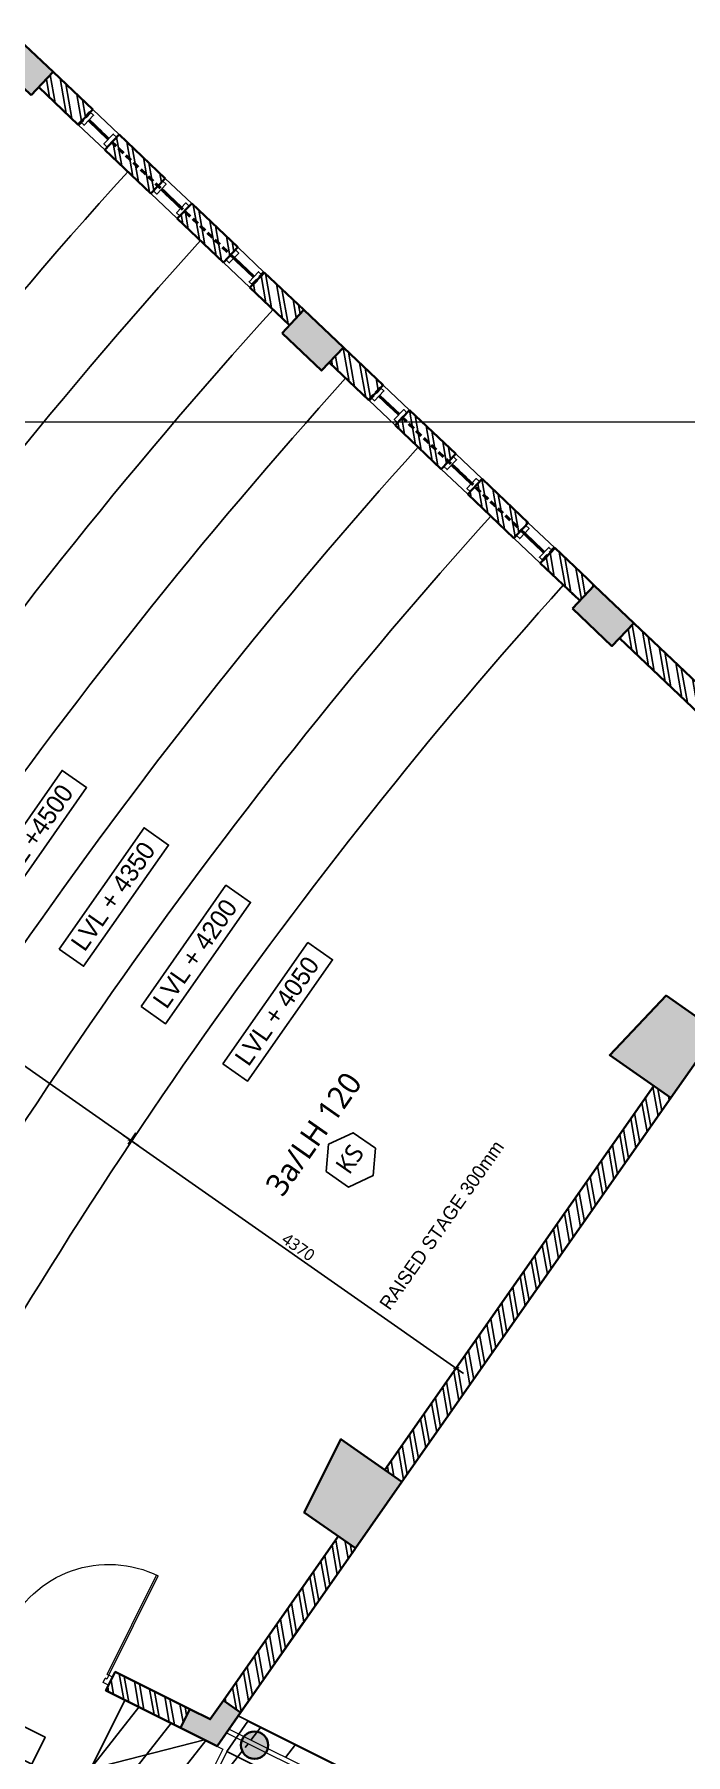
# Model space of a CAD drawing. Header units: millimetres. Extents: x 897770 to 1185420, y -692043 to -233237.
# Drawn here: x 957118 to 964278, y -351896 to -332981 of the extents above; entities that cross this region are included whole.
import ezdxf
from ezdxf.enums import TextEntityAlignment as Align

# ---------------------------------------------------------------- set-up
doc = ezdxf.new("R2010")
doc.units = ezdxf.units.MM
doc.header["$MEASUREMENT"] = 0
doc.header["$PDMODE"] = 67
doc.linetypes.add('DASHED2', pattern=[0.375, 0.25, -0.125])
doc.layers.get('Defpoints').update_dxf_attribs({"color": 6})
for name, color, linetype in [('A-Anno Tags', 6, 'Continuous'), ('A-Ele 10', 3, 'Continuous'), ('A-Elevation', 4, 'Continuous'), ('A-Steps', 3, 'Continuous'), ('A-Wall Patt', 8, 'Continuous'), ('A-Window', 4, 'Continuous'), ('Anno_Frames', 7, 'Continuous'), ('S-Conc Patt', 9, 'Continuous')]:
    doc.layers.add(name, color=color, linetype=linetype)
for name, color, linetype, lineweight in [('A-Detail Lines', 8, 'Continuous', 25), ('A-Wall Sec', 1, 'Continuous', 30), ('Ann_TitleBlock 2', 5, 'Continuous', 25), ('Anno_Tittleblock', 5, 'Continuous', 13), ('ele l', 6, 'Continuous', 15), ('elevation', 4, 'Continuous', 13), ('S-Concrete', 40, 'Continuous', 30)]:
    doc.layers.add(name, color=color, linetype=linetype, lineweight=lineweight)
doc.styles.add('IIITD @ 100', font='trebuc.ttf', dxfattribs={"height": 210})
doc.styles.get("Standard").update_dxf_attribs({"font": 'trebuc.ttf'})
doc.styles.add('TITLE', font='swissel.ttf', dxfattribs={"height": 4.299999999999998})
doc.dimstyles.new('IIITD_WD_M @ 100', dxfattribs={"dimscale": 100, "dimtxt": 1.3, "dimasz": 0.75, "dimexe": 0.5, "dimexo": 0.25, "dimgap": 0.3, "dimtad": 1, "dimdec": 0, "dimrnd": 1, "dimzin": 0, "dimdsep": 46, "dimtxsty": 'Standard', "dimblk": 'ARCHTICK', "dimcen": 0.2, "dimdle": 1, "dimclrd": 8, "dimclre": 9, "dimadec": 0, "dimazin": 0, "dimtfac": 1, "dimtdec": 0, "dimtofl": 0, "dimtmove": 0, "dimatfit": 0, "dimfxl": 1, "dimtolj": 1, "dimtzin": 0, "dimlwd": -1, "dimlwe": -1, "dimarcsym": 0})
pattern_1 = [(135, (384535.8197612075, -859993.5022194424), (-106.0660171779821, -106.0660171779821), []), (135, (384535.819761207, -859922.7915414425), (-106.0660171779821, -106.0660171779821), [])]
pattern_2 = [(135, (384534.6088251261, -860001.602790917), (-106.0660171779821, -106.0660171779821), []), (135, (384534.6088251265, -859930.892112917), (-106.0660171779821, -106.0660171779821), [])]

# ---------------------------------------------------------------- blocks, each defined once
blk = doc.blocks.new('Room Tag with Finish')
blk.add_lwpolyline([(0, 0), (-2.598076211353316, -1.5), (-2.598076211353316, -4.5), (0, -6), (2.598076211353316, -4.500000000000006), (2.598076211353316, -1.500000000000006)], close=True)
at = {"layer": 'Anno_Frames'}
blk.add_attdef('ROOM_NAME', text='', height=2.5, dxfattribs=at).set_placement((0, 0), align=Align.BOTTOM_CENTER)
blk.add_attdef('FF', text='', height=2, dxfattribs=at).set_placement((0, -1.848463782466295), align=Align.TOP_CENTER)
blk = doc.blocks.new('400 side opening shuuttered')
at = {"layer": 'A-Window', "color": 2, "lineweight": 40}
blk.add_line((-42425.63874766031, 98201.63166887633), (-42381.28526352073, 97904.92850333107), dxfattribs=at)
at = {"layer": 'A-Window'}
for points in [[(-42546.76720847601, 98234.08002754707), (-42487.62922962324, 97838.47580681997)], [(-42507.20678640327, 98239.99382543232), (-42499.81453904665, 98190.54329784145), (-42351.46295627393, 98212.72003991126), (-42358.85520363056, 98262.17056750212)], [(-42319.29478155791, 98268.08436538745), (-42260.15680270508, 97872.48014466034)], [(-42448.06880755047, 97844.38960470524), (-42455.46105490707, 97893.84013229617), (-42307.10947213436, 97916.016874366), (-42299.71722477776, 97866.56634677504)]]:
    blk.add_lwpolyline(points, dxfattribs=at)
blk = doc.blocks.new('Big Door Garbage')
at = {"layer": 'A-Detail Lines', "lineweight": 18}
for centre, radius, start, end in [((-12515, 128702.8379813184), 515, 270, 3.896891641194009), ((-11085, 128702.8379813184), 915, 177.8078233523045, 270)]:
    blk.add_arc(centre, radius, start, end, dxfattribs=at)
at = {"layer": 'ele l', "lineweight": 18}
for p, q in [((-12550, 128777.8379813184), (-12500, 128777.8379813184)), ((-12550, 128702.8379813184), (-12550, 128777.8379813184)), ((-12550, 128702.8379813184), (-12515, 128702.8379813184)), ((-12515, 128737.8379813183), (-12500, 128737.8379813183)), ((-12515, 128702.8379813184), (-12515, 128737.8379813183)), ((-12515, 128702.8379813184), (-12515, 128187.8379813183)), ((-12498.87218045117, 128702.8379813184), (-12515, 128702.8379813184)), ((-12500, 128777.8379813184), (-12500, 128737.8379813183)), ((-12498.87218045117, 128702.8379813184), (-12498.87218045117, 128188.0905739071)), ((-11101.12781954894, 128702.8379813184), (-11101.12781954894, 127787.9801270937)), ((-11101.12781954894, 128702.8379813184), (-11085, 128702.8379813184)), ((-11100, 128777.8379813184), (-11100, 128737.8379813183)), ((-11050, 128777.8379813184), (-11100, 128777.8379813184)), ((-11085, 128737.8379813183), (-11100, 128737.8379813183)), ((-11085, 128702.8379813184), (-11085, 128737.8379813183)), ((-11050, 128702.8379813184), (-11085, 128702.8379813184)), ((-11085, 128702.8379813184), (-11085, 127787.8379813184)), ((-11050, 128702.8379813184), (-11050, 128777.8379813184))]:
    blk.add_line(p, q, dxfattribs=at)
blk = doc.blocks.new('Upper WINDOW')
at = {"layer": 'A-Window', "color": 2, "linetype": 'DASHED2', "lineweight": 40, "ltscale": 300}
blk.add_line((-18119.75917566476, 103109.9747390604), (-18489.37153924019, 100637.4483588792), dxfattribs=at)
for points in [[(-18226.10314188129, 103176.4274353885), (-17998.63071490465, 103142.4230979395)], [(-18383.02201362203, 100571.0328522357), (-18610.49444059869, 100605.0371896847)]]:
    blk.add_lwpolyline(points, dxfattribs=at)
at = {"layer": 'A-Window'}
for points in [[(-18038.19113698781, 103148.3368957567), (-18045.58338425934, 103098.8863681531), (-18193.9349670702, 103121.0631099677), (-18186.54271979869, 103170.5136375713)], [(-18422.58799510629, 100576.9094603682), (-18415.19574783477, 100626.3599879718), (-18563.54733064564, 100648.5367297864), (-18570.93957791716, 100599.0862021828)]]:
    blk.add_lwpolyline(points, dxfattribs=at)
blk = doc.blocks.new('_ArchTick')
at = {"color": 0, "linetype": 'ByBlock', "const_width": 0.15}
blk.add_lwpolyline([(-0.5, -0.5), (0.5, 0.5)], dxfattribs=at)
blk = doc.blocks.new('*D134')
at = {"layer": 'A-Anno Tags', "color": 9, "transparency": 16777216}
for p, q in [((543531.0858571298, -424969.0384675267), (543531.0858571298, -425119.0384675267)), ((547898.6547442932, -424969.0384675267), (547898.6547442932, -425119.0384675267))]:
    blk.add_line(p, q, dxfattribs=at)
at = {"layer": 'A-Anno Tags', "color": 8, "transparency": 16777216}
blk.add_line((543431.0858571299, -425069.0384675269), (547998.6547442933, -425069.0384675269), dxfattribs=at)
at = {"layer": 'Defpoints', "color": 0, "linetype": 'Continuous', "transparency": 16777216}
for p in [(543531.0858571298, -423857.2171511335), (547898.6547442932, -423857.2171511044), (547898.6547442932, -425069.0384675269)]:
    blk.add_point(p, dxfattribs=at)
at = {"layer": 'A-Anno Tags', "color": 8, "linetype": 'Continuous', "transparency": 16777216, "xscale": 50, "yscale": 50, "zscale": 50, "rotation": 180}
blk.add_blockref('_ArchTick', (543531.0858571298, -425069.0384675269), dxfattribs=at)
at = {"layer": 'A-Anno Tags', "color": 8, "linetype": 'Continuous', "transparency": 16777216, "xscale": 50, "yscale": 50, "zscale": 50}
blk.add_blockref('_ArchTick', (547898.6547442932, -425069.0384675269), dxfattribs=at)
at = {"layer": 'A-Anno Tags', "color": 0, "linetype": 'Continuous', "transparency": 16777216, "insert": (545714.8703007116, -424972.9004203888), "char_height": 130, "attachment_point": 5}
blk.add_mtext('\\A1;4370', dxfattribs=at)
blk = doc.blocks.new('*D135')
at = {"layer": 'A-Anno Tags', "color": 9, "transparency": 16777216}
for p, q in [((536931.0858571297, -424969.0384675267), (536931.0858571297, -425119.0384675267)), ((543531.0858571298, -424969.0384675267), (543531.0858571298, -425119.0384675267))]:
    blk.add_line(p, q, dxfattribs=at)
at = {"layer": 'A-Anno Tags', "color": 8, "transparency": 16777216}
blk.add_line((543631.08585713, -425069.0384675268), (536831.0858571297, -425069.0384675268), dxfattribs=at)
at = {"layer": 'Defpoints', "color": 0, "linetype": 'Continuous', "transparency": 16777216}
for p in [(536931.0858571297, -423857.2171511338), (543531.0858571298, -423857.2171511335), (536931.0858571297, -425069.0384675268)]:
    blk.add_point(p, dxfattribs=at)
at = {"layer": 'A-Anno Tags', "color": 8, "linetype": 'Continuous', "transparency": 16777216, "xscale": 50, "yscale": 50, "zscale": 50, "rotation": 180}
blk.add_blockref('_ArchTick', (536931.0858571297, -425069.0384675268), dxfattribs=at)
at = {"layer": 'A-Anno Tags', "color": 8, "linetype": 'Continuous', "transparency": 16777216, "xscale": 50, "yscale": 50, "zscale": 50}
blk.add_blockref('_ArchTick', (543531.0858571298, -425069.0384675268), dxfattribs=at)
at = {"layer": 'A-Anno Tags', "color": 0, "linetype": 'Continuous', "transparency": 16777216, "insert": (540231.0858571298, -424972.6815651698), "char_height": 130, "attachment_point": 5}
blk.add_mtext('\\A1;6600', dxfattribs=at)
blk = doc.blocks.new('Col BIG')
at = {"layer": 'S-Concrete'}
blk.add_lwpolyline([(430436.3021660146, -150128.8601639964), (431326.4116626509, -150128.8601639964), (431326.4116626509, -150816.3299377869), (430436.3021660146, -150949.3903902058)], close=True, dxfattribs=at)
blk = doc.blocks.new('IIITD WD A1- L Format Library')
at = {"layer": 'Anno_Tittleblock', "color": 5}
blk.add_lwpolyline([(8.4981e-12, -7.565305796026009), (774.9999999918738, -7.56530586851683), (774.9999999918657, 573.9074375169786), (-2.84e-14, 573.9074374182147)], close=True, dxfattribs=at)
at = {"style": 'TITLE'}
for tag, p, height in [('PROJECT NAME 1', (779.1683415002262, 137.3991805550202), 2.983716264687696), ('PROJECT NAME 2', (779.1683415002262, 132.228240156315), 2.983716264687696), ('PROJECT_NAME_3', (779.1683415002262, 127.3710148127286), 2.983716264687696), ('1:100@A1', (818.0644061244722, 91.91852248042328), 2.245218157738993), ('03.04.11', (821.9638681379755, 84.64362089690894), 2.245218157738993), ('A-2.03', (844.8088925816908, 84.27986801856855), 3.999999999999998), ('A', (858.8511657051198, 75.94194076355613), 3.655006303296036), ('AC', (827.500632315538, 76.13847962577613), 2.245218157738993)]:
    blk.add_attdef(tag, p, '', height=height, dxfattribs=at)
for p in [(780.303663661374, 113.0115611427492), (780.303663661374, 106.3748684926642)]:
    blk.add_attdef('FIRST FLOOR PLAN', text='', height=3.393934424489177, dxfattribs=at).set_placement(p, align=Align.TOP_LEFT)
blk = doc.blocks.new('block outer')
at = {"layer": 'S-Conc Patt'}
blk.add_hatch(color=256, dxfattribs=at).paths.add_polyline_path([(858410.1542701413, -272461.3257275038, 1), (858582.227332202, -272215.5802060531, 1)])
at = {"layer": 'A-Steps'}
for p, q in [((858422.688435265, -272074.231771954), (858190.7083527552, -272405.5332880657)), ((859984.7039822344, -272852.9549612458), (858422.688435265, -272074.231771954)), ((859806.2375283211, -273210.9350232993), (858190.7083527552, -272405.5332880657))]:
    blk.add_line(p, q, dxfattribs=at)
at = {"layer": 'ele l'}
for p, q in [((858002.7868359428, -272311.8473812937), (858145.9608449987, -272383.2249813258)), ((858145.9608449987, -272383.2249813258), (857209.0119619544, -274262.6203071063)), ((858190.7083527552, -272405.5332880657), (857253.7594697108, -274284.9286138453))]:
    blk.add_line(p, q, dxfattribs=at)
at = {"layer": 'S-Concrete'}
blk.add_circle((858496.1908011718, -272338.4529667784), 150, dxfattribs=at)
blk = doc.blocks.new('wqwergtqwerg')
at = {"layer": 'A-Wall Patt'}
h = blk.add_hatch(dxfattribs=at)
h.set_pattern_fill('ANSI32', color=256, scale=400, angle=90, style=0)
h.set_pattern_definition(pattern_1)
h.paths.add_polyline_path([(536653.7867581715, -416251.0959736597), (536687.7910960115, -416023.6235467414), (536094.4543635383, -415934.9269826017), (536060.4500256982, -416162.3994095211)])
h.paths.add_polyline_path([(537742.0864033158, -416413.7834224482), (537776.0907411565, -416186.3109955299), (537083.3953167397, -416082.7615255946), (537049.3909788991, -416310.233952513)])
h.paths.add_polyline_path([(538830.4018468796, -416576.4732329065), (538864.4061847202, -416349.0008059886), (538171.6949618831, -416245.4489743828), (538137.6906240436, -416472.9214013018)])
h.paths.add_polyline_path([(539260.0104054475, -416408.1387848411), (539226.0060676072, -416635.6112117596), (539819.9236502263, -416724.3946058714), (539853.9279880675, -416496.9221789539)])
h = blk.add_hatch(dxfattribs=at)
h.set_pattern_fill('ANSI32', color=256, scale=400, angle=90, style=0)
h.set_pattern_definition(pattern_1)
h.paths.add_polyline_path([(544701.3127051905, -417221.5502582701), (544800.2137603125, -417236.3347529745), (544766.2093166858, -417463.8078875497), (547649.5956580921, -417894.9624386119), (547683.618697451, -417667.3649076593), (544701.3132195962, -417221.546817151)])
h.paths.add_polyline_path([(543613.1809584362, -417058.884390215), (543579.1766205957, -417286.3568171325), (544172.8036057864, -417375.0967704932), (544206.807943627, -417147.6243435753)])
h.paths.add_polyline_path([(542524.8655148714, -416896.1945797561), (542490.8611770314, -417123.6670066742), (543183.5723998685, -417227.21883828), (543217.5767377085, -416999.7464113618)])
h.paths.add_polyline_path([(541006.9573111599, -416901.8415790325), (541040.961649, -416674.3691521153), (540447.3343191579, -416585.6291472333), (540413.3299813172, -416813.1015741505)])
h.paths.add_polyline_path([(541436.5658697273, -416733.5071309677), (541402.5615318873, -416960.9795578857), (542095.256956304, -417064.5290278211), (542129.2612941441, -416837.0566009033)])
h = blk.add_hatch(dxfattribs=at)
h.set_pattern_fill('ANSI32', color=256, scale=400, angle=90, style=0)
h.set_pattern_definition([(135, (384534.6088251986, -860001.602790917), (-106.0660171779821, -106.0660171779821), []), (135, (384534.6088251985, -859930.892112917), (-106.0660171779821, -106.0660171779821), [])])
h.paths.add_polyline_path([(547898.6547442978, -421279.4736771678), (547898.6547442897, -426434.9606250434), (548128.6547442903, -426434.9606250434), (548128.6547442971, -421279.4736771676)])
h = blk.add_hatch(dxfattribs=at)
h.set_pattern_fill('ANSI32', color=256, scale=400, angle=90, style=0)
h.set_pattern_definition(pattern_2)
h.paths.add_polyline_path([(547898.6547442293, -429530.4140643643), (548128.6547442296, -429530.4140643644), (548128.654744226, -427333.2238136176), (547898.6547442261, -427333.2238136172)])
h = blk.add_hatch(dxfattribs=at)
h.set_pattern_fill('ANSI32', color=256, scale=400, angle=90, style=0)
h.set_pattern_definition(pattern_2)
h.paths.add_polyline_path([(547683.5999959317, -430046.9442905709), (547649.5956580915, -429819.4718636529), (546744.2083132128, -429954.8161669988), (546778.2126510538, -430182.2885939173)])
at = {"layer": 'S-Conc Patt'}
for points in [[(536042.7086320414, -416281.080675738), (535449.3023009506, -416192.3737074594), (535501.048032447, -415846.2200143225), (536094.4543635377, -415934.9269826019)], [(539802.1822565709, -416843.0758720893), (540395.5885876615, -416931.7828403685), (540447.3343191582, -416585.6291472322), (539853.9279880669, -416496.9221789529)], [(544155.0616977251, -417493.7814778319), (544748.4680288164, -417582.4884461115), (544800.2137603121, -417236.3347529749), (544206.8074292219, -417147.6277846957)], [(548128.6547443419, -421279.4736771674), (548128.6547443422, -420389.364180531), (547441.1849705514, -420389.364180531), (547308.1245181329, -421279.4736771677)], [(548128.6547442899, -426434.9606250434), (548128.6547442899, -427325.0701216794), (547441.1849704992, -427325.0701216794), (547308.12451808, -426434.9606250432)], [(547683.5999959321, -430046.9442905733), (547649.5956580917, -429819.4718636554), (547898.6547442498, -429782.2405850221), (547898.654744154, -429530.4140643643), (548128.6547441541, -429530.4140643645), (548128.6547442504, -429980.4140643642)]]:
    blk.add_hatch(color=256, dxfattribs=at).paths.add_polyline_path(points)
at = {"layer": 'A-Anno Tags'}
for points in [[(540579.8713557064, -423798.3196739906), (540579.8713557064, -422170.0502522311), (540909.9476397494, -422170.050252231), (540909.9476397486, -423798.3196739904)], [(541679.8713557057, -423798.3196739899), (541679.871355706, -422170.0502522305), (542009.9476397497, -422170.0502522312), (542009.9476397487, -423798.3196739899)], [(542779.871355742, -423798.25640391), (542779.8713557422, -422169.9869821505), (543109.947639786, -422169.9869821512), (543109.9476397851, -423798.2564039104)], [(543879.8713557419, -423798.25640391), (543879.8713557422, -422169.9869821505), (544209.9476397857, -422169.9869821508), (544209.9476397854, -423798.2564039103)], [(544914.1702338951, -431225.5180854395), (546524.5458734332, -430984.7866802982), (546573.3459839058, -431311.2356081654), (544962.9703443687, -431551.9670133067)]]:
    blk.add_lwpolyline(points, close=True, dxfattribs=at)
at = {"layer": 'A-Detail Lines'}
blk.add_lwpolyline([(547351.7082557086, -430096.430135664), (547351.7269571814, -430096.555239391)], dxfattribs=at)
blk.add_lwpolyline([(547351.7082557086, -430096.430135664), (547351.7269571814, -430096.555239391)], dxfattribs=at)
at = {"layer": 'A-Elevation'}
for radius, start, end in [(60666.13039641584, 172.9030790334292, 187.096801469816), (59566.13039641584, 172.9290328744646, 187.0708454177137), (58466.13039641584, 172.9559636435559, 187.0439123638945), (57366.13039641584, 172.9839275403001, 187.0159460818717), (56266.13039641584, 173.0129852016545, 186.9868859421183), (55166.13039641584, 173.0432020870074, 186.9566664914525), (54066.13039641584, 173.074648975338, 186.925216917784)]:
    blk.add_arc((597597.2162535455, -423857.2171511333), radius, start, end, dxfattribs=at)
at = {"layer": 'A-Wall Sec'}
for points in [[(536687.7910960115, -416023.6235467414), (536094.4543635383, -415934.9269826017)], [(536653.7867581715, -416251.0959736597), (536687.7910960115, -416023.6235467414)], [(537049.3909788986, -416310.2339525122), (537083.3953167397, -416082.7615255946)], [(537776.0907411558, -416186.3109955302), (537083.3953167397, -416082.7615255946)], [(536653.7867581715, -416251.0959736597), (536060.4500256982, -416162.3994095207)], [(537742.0864033158, -416413.7834224482), (537049.3909788991, -416310.233952513)], [(537742.0864033158, -416413.7834224481), (537776.0907411558, -416186.3109955302)], [(538137.690624043, -416472.9214013006), (538171.6949618831, -416245.4489743828)], [(538864.4061847202, -416349.0008059886), (538171.6949618831, -416245.4489743828)], [(538830.4018468796, -416576.4732329065), (538137.690624043, -416472.9214013006)], [(538830.4018468801, -416576.4732329065), (538864.4061847202, -416349.0008059886)], [(539226.0060676072, -416635.6112117596), (539260.0104054475, -416408.1387848411)], [(539853.9279880675, -416496.9221789539), (539260.0104054475, -416408.1387848411)], [(539819.9236502263, -416724.3946058714), (539226.0060676072, -416635.6112117596)], [(541040.961649, -416674.3691521147), (540447.3343191579, -416585.6291472327)], [(541006.9573111599, -416901.8415790325), (541040.9616490008, -416674.3691521149)], [(541006.9573111599, -416901.8415790325), (540413.3299813172, -416813.1015741505)], [(541402.5615318873, -416960.9795578857), (541436.565869727, -416733.5071309675)], [(542129.2612941448, -416837.0566009032), (541436.565869728, -416733.5071309682)], [(542095.256956304, -417064.5290278211), (542129.2612941448, -416837.0566009032)], [(542095.2569563043, -417064.5290278216), (541402.5615318873, -416960.9795578857)], [(542490.8611770311, -417123.6670066742), (542524.8655148713, -416896.1945797557)], [(543217.5767377092, -416999.7464113623), (542524.8655148713, -416896.1945797561)], [(543183.5723998685, -417227.21883828), (543217.5767377092, -416999.7464113623)], [(543579.1766205955, -417286.3568171325), (543613.180958436, -417058.8843902145)], [(544107.9068885047, -417132.839848871), (543613.180958436, -417058.8843902145)], [(543183.5723998685, -417227.21883828), (542490.8611770311, -417123.6670066742)], [(544206.8073257378, -417147.6284769506), (544088.0108377008, -417129.8656333043)], [(547683.5999959321, -417667.4900116939), (544800.2105703965, -417236.3560919549)], [(544172.8036057864, -417375.0967704932), (543579.1766205955, -417286.3568171325)], [(544073.9025506647, -417360.312275789), (544054.0064998597, -417357.3380602216)], [(547649.5956580921, -417894.9624386119), (544766.2093166858, -417463.8078875497)], [(547898.6547442897, -426434.9606250434), (547898.6547442978, -421279.4736771678)], [(548128.65474429, -426434.9606250434), (548128.6547442974, -421279.4736771672)], [(547898.6547442261, -427333.2238136172), (547898.6547442293, -429530.4140643643)], [(548128.654744226, -427333.2238136176), (548128.6547442296, -429530.4140643644)], [(547683.5999959317, -430046.9442905709), (546778.2126510538, -430182.2885939173), (546744.2083132128, -429954.8161669988), (547649.5956580915, -429819.4718636529)]]:
    blk.add_lwpolyline(points, dxfattribs=at)
at = {"layer": 'S-Concrete'}
for points in [[(536042.7086320414, -416281.080675738), (535449.3023009506, -416192.3737074594), (535501.048032447, -415846.2200143225), (536094.4543635377, -415934.9269826019), (536042.7086320414, -416281.080675738)], [(539802.1822565709, -416843.0758720893), (540395.5885876615, -416931.7828403685), (540447.3343191582, -416585.6291472322), (539853.9279880669, -416496.9221789529), (539802.1822565709, -416843.0758720893)], [(544155.0616977251, -417493.7814778319), (544748.4680288164, -417582.4884461115), (544800.2137603121, -417236.3347529749), (544206.8074292219, -417147.6277846957), (544155.0616977251, -417493.7814778319)], [(547683.5999959321, -430046.9442905733), (547649.5956580917, -429819.4718636554), (547898.6547442498, -429782.2405850221), (547898.654744154, -429530.4140643643), (548128.6547441541, -429530.4140643645), (548128.6547442504, -429980.4140643642), (547683.5999959321, -430046.9442905733)]]:
    blk.add_lwpolyline(points, dxfattribs=at)
at = {"layer": 'A-Anno Tags', "xscale": 100, "yscale": 100, "zscale": 100, "rotation": 90}
blk.add_blockref('Room Tag with Finish', (545336.355915523, -423857.2171511335), dxfattribs=at).add_auto_attribs({'ROOM_NAME': '3a/LH 120', 'FF': 'KS'})
at = {"layer": 'A-Detail Lines', "xscale": -1.333330619616948, "yscale": 1.333330619616948, "zscale": 1.33333061961695, "rotation": 188.5020586812533}
blk.add_blockref('Big Door Garbage', (535954.5099902558, -258123.2498406432), dxfattribs=at)
at = {"layer": 'A-Wall Patt', "xscale": -1, "rotation": 90.00000009858945}
for p in [(634921.8711849699, -458570.3919443565), (636010.1708301144, -458733.0793931449), (637098.4862736779, -458895.7692036035), (639275.0417379584, -459221.1375497296), (640363.3413831021, -459383.8249985182), (641451.6568266664, -459546.5148089767)]:
    blk.add_blockref('400 side opening shuuttered', p, dxfattribs=at)
at = {"layer": 'A-Wall Sec', "rotation": 90}
for p in [(639830.2137961835, -398024.9954922457), (644183.3845480221, -398675.7397674097)]:
    blk.add_blockref('Upper WINDOW', p, dxfattribs=at)
at = {"layer": 'S-Concrete', "xscale": -1, "rotation": 270}
blk.add_blockref('Col BIG', (698257.514908338, -851715.7758431823), dxfattribs=at)
at = {"layer": 'S-Concrete', "rotation": 270}
blk.add_blockref('Col BIG', (698257.5149082865, 4001.341540971071), dxfattribs=at)
at = {"layer": 'A-Anno Tags', "char_height": 200, "attachment_point": 6, "rotation": 90}
for s, insert in [('{\\fCentury Gothic|b0|i0|c0|p34;LVL +4500}', (540733.7231612147, -422293.5266946697)), ('{\\fCentury Gothic|b0|i0|c0|p34;LVL + 4350}', (541833.7231612154, -422293.5266946705)), ('{\\fCentury Gothic|b0|i0|c0|p34;LVL + 4200}', (542933.7231612509, -422293.4634245902)), ('{\\fCentury Gothic|b0|i0|c0|p34;LVL + 4050}', (544033.723161251, -422293.4634245895))]:
    blk.add_mtext(s, dxfattribs=dict(at, insert=insert))
at = {"layer": 'A-Anno Tags', "insert": (546866.9538791197, -423871.5519138678), "char_height": 150, "width": 2092.677175214107, "attachment_point": 5, "rotation": 90, "style": 'IIITD @ 100'}
blk.add_mtext('{\\fCentury Gothic|b0|i0|c0|p34;RAISED STAGE 300mm}', dxfattribs=at)
at = {"layer": 'A-Anno Tags', "linetype": 'Continuous'}
dim = blk.add_linear_dim(base=(536931.0858571297, -425069.0384675268), p1=(543531.0858571298, -423857.2171511335), p2=(536931.0858571297, -423857.2171511338), angle=180, dimstyle='IIITD_WD_M @ 100', override={"dimblk": 'ArchTick'}, dxfattribs=at)
dim.commit()
dim.dimension.update_dxf_attribs({"geometry": '*D135', "text_midpoint": (540231.0858571298, -424972.6815651698)})
dim = blk.add_linear_dim(base=(547898.6547442932, -425069.0384675269), p1=(543531.0858571298, -423857.2171511335), p2=(547898.6547442932, -423857.2171511044), angle=180, text='4370', dimstyle='IIITD_WD_M @ 100', override={"dimblk": 'ArchTick'}, dxfattribs=at)
dim.commit()
dim.dimension.update_dxf_attribs({"geometry": '*D134', "text_midpoint": (545714.8703007116, -424972.9004203888)})

msp = doc.modelspace()

# ---------------------------------------------------------------- linework, layer by layer
at = {"layer": 'A-Anno Tags', "elevation": 9.7936505e-09}
msp.add_lwpolyline([(958163.1829587981, -353221.1022411521), (957732.9848469284, -352056.9294928497), (958989.8111271088, -351733.7308489569)], dxfattribs=at)
at = {"layer": 'A-Detail Lines', "elevation": 1.85890729e-08}
for points in [[(958268.1605620766, -351373.8504717916), (957732.9848337495, -352056.9294929278), (957489.9194239285, -352969.3294079669)], [(958621.4731828254, -351549.9900315925), (958086.2974544866, -352233.0690527435), (957843.2320446714, -353145.4689677593)], [(959608.6691427545, -351595.1918859375), (959498.4364306894, -351735.8889487315)], [(959003.5384391355, -351740.4638559323), (958468.3627108065, -352423.5428770699), (958225.2973009886, -353335.9427920965)], [(959466.9591702644, -351776.0653900409), (959435.4819098285, -351816.2418313636)], [(959990.7343990745, -351785.6657102639), (959880.5016869986, -351926.3627730719)], [(959404.0046494026, -351856.4182726735), (958821.6753315446, -352599.6824368856), (958610.1979428874, -353393.5097099043)]]:
    msp.add_lwpolyline(points, dxfattribs=at)
at = {"layer": 'A-Ele 10'}
msp.add_line((959357.9868339705, -351470.2173762654, 1.37374336e-08), (967628.3482355287, -355593.3019509811, 1.37374336e-08), dxfattribs=at)
at = {"layer": 'A-Steps'}
msp.add_line((958112.2704609735, -351296.1327751517, 1.85890729e-08), (957320.2811591176, -352884.7583863465, 1.85890729e-08), dxfattribs=at)
at = {"layer": 'elevation', "color": 6, "elevation": 1.37374336e-08}
for points in [[(962705.5497055305, -353334.7549028171), (959256.4381552066, -351615.2437546086)], [(962683.2413988055, -353379.5024105806), (959227.4406449024, -351656.6564441275)]]:
    msp.add_lwpolyline(points, dxfattribs=at)
at = {"layer": 'S-Concrete', "elevation": 1.37374336e-08}
msp.add_lwpolyline([(959126.0067514617, -351801.5188923761), (960070.6187613774, -350452.4746656589)], dxfattribs=at)

# ---------------------------------------------------------------- block references
at = {"color": 6}
msp.add_blockref('block outer', (101043.0092736671, -79454.55896149972, 1.75908448e-08), dxfattribs=at)
at = {"layer": 'A-Anno Tags', "rotation": 324.9999694210782}
msp.add_blockref('wqwergtqwerg', (756752.2880660323, 314811.6047534381, 4.9420112e-09), dxfattribs=at)
at = {"layer": 'Ann_TitleBlock 2', "xscale": 95.87942333735619, "yscale": 95.87942333735619, "zscale": 95.87942333735619}
msp.add_blockref('IIITD WD A1- L Format Library', (898103.1054331049, -392269.1324357702), dxfattribs=at)

doc.saveas('drawing.dxf')
